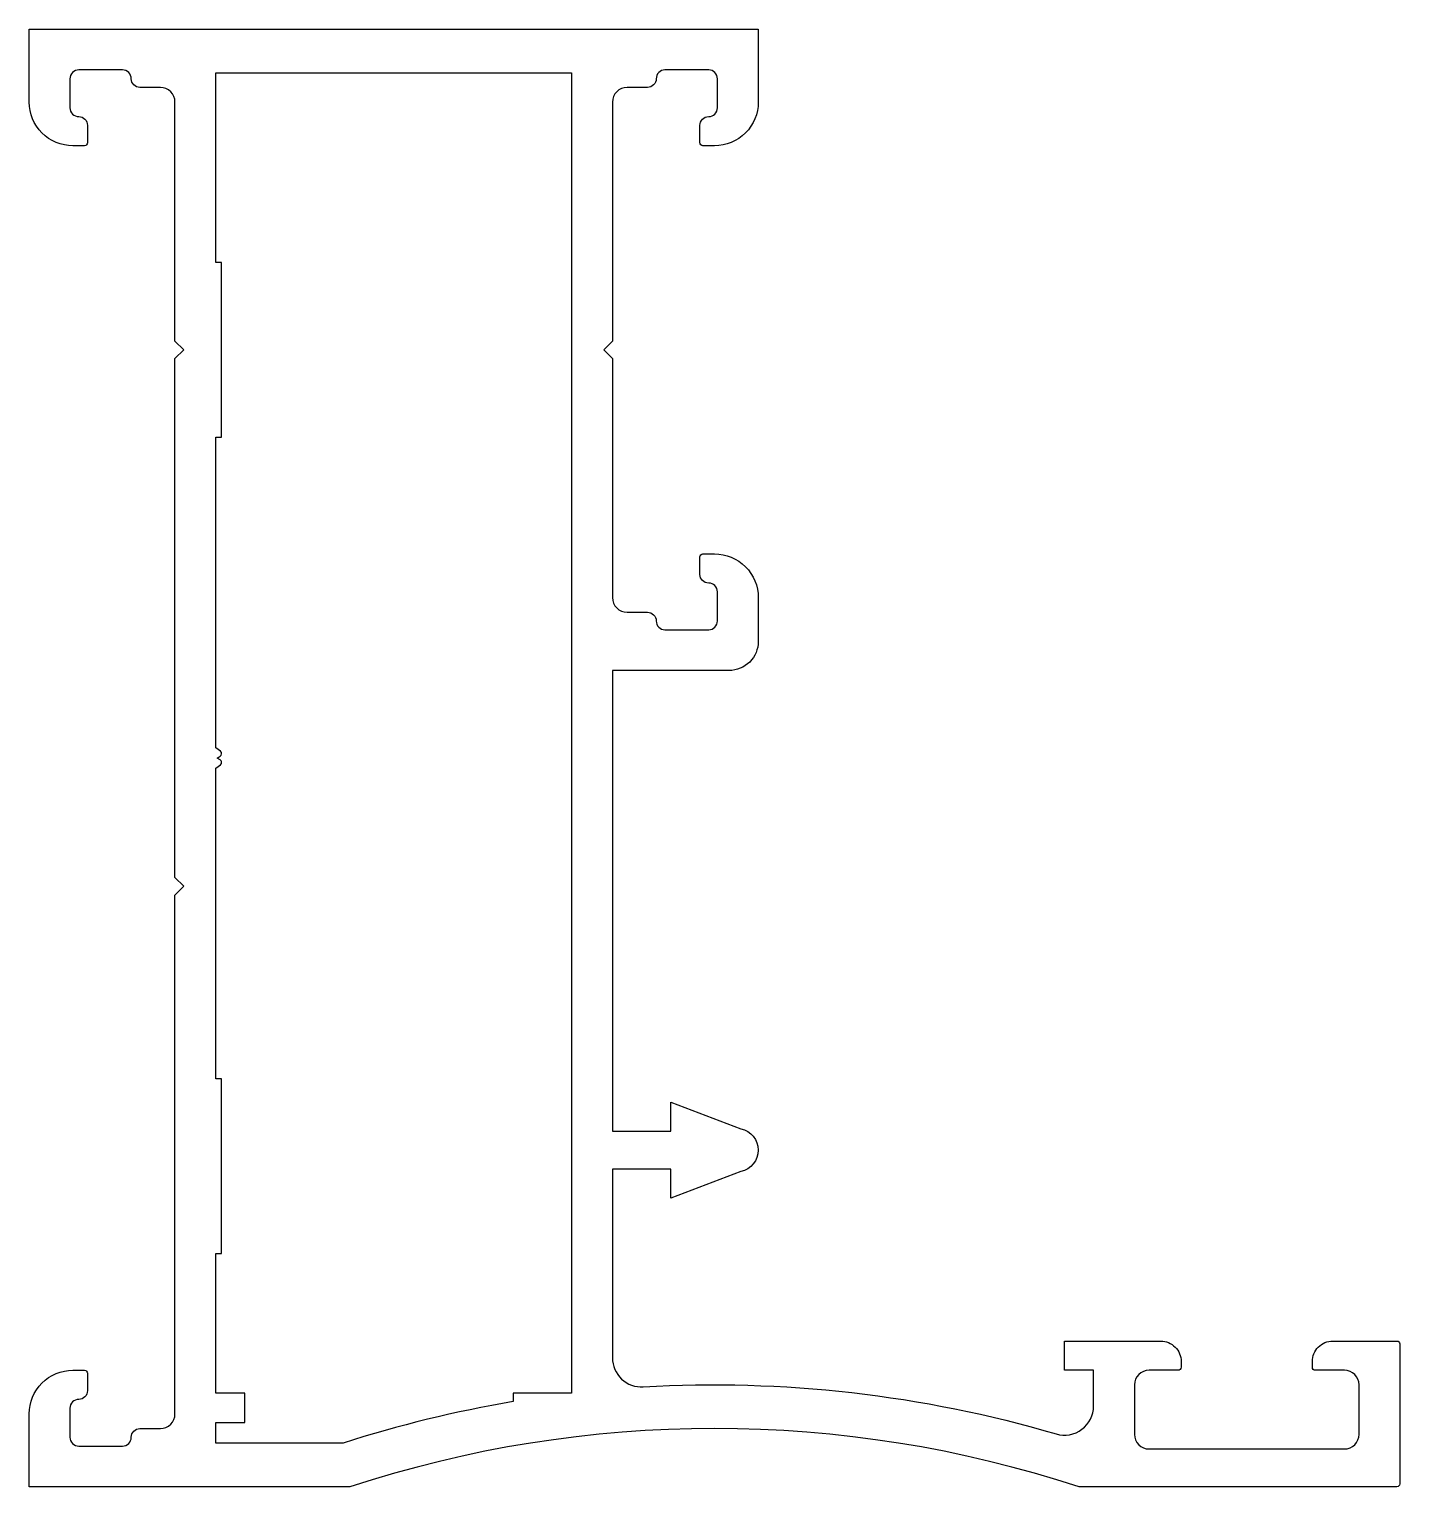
# Model space of a CAD drawing. Extents: x 845.3 to 892.3, y -37.7 to 12.3.
import ezdxf

# ---------------------------------------------------------------- set-up
doc = ezdxf.new("R2010")
doc.units = 0
doc.header["$LTSCALE"] = 15
doc.layers.get('0').update_dxf_attribs({"linetype": 'CONTINUOUS'})

msp = doc.modelspace()

# ---------------------------------------------------------------- linework, layer by layer
at = {"color": 0, "ltscale": 5}
for points in [[(845.345, 12.348), (870.345, 12.348), (870.345, 9.848, -0.414214), (868.845, 8.348), (868.445, 8.348, -0.414214), (868.345, 8.448), (868.345, 9.048, -0.414214), (868.645, 9.348, 0.414214), (868.945, 9.648), (868.945, 10.648, 0.414214), (868.645, 10.948), (867.145, 10.948, 0.414214), (866.845, 10.648, -0.414214), (866.545, 10.348), (865.845, 10.348, 0.414214), (865.345, 9.848), (865.345, 1.648), (865.045, 1.348), (865.345, 1.048), (865.345, -7.152, 0.414214), (865.845, -7.652), (866.545, -7.652, -0.414214), (866.845, -7.952, 0.414214), (867.145, -8.252), (868.645, -8.252, 0.414214), (868.945, -7.952), (868.945, -6.952, 0.414214), (868.645, -6.652, -0.414214), (868.345, -6.352), (868.345, -5.752, -0.414214), (868.445, -5.652), (868.845, -5.652, -0.414214), (870.345, -7.152), (870.345, -8.652, -0.414214), (869.345, -9.652), (865.345, -9.652), (865.345, -25.452), (867.345, -25.452), (867.345, -24.452), (869.747, -25.367, -0.813412), (869.747, -26.836), (867.345, -27.752), (867.345, -26.752), (865.345, -26.752), (865.345, -33.225, 0.431534), (866.403, -34.224, -0.08636), (880.563, -35.838, 0.500631), (881.845, -34.878), (881.845, -33.652), (880.845, -33.652), (880.845, -32.652), (884.145, -32.652, -0.414214), (884.845, -33.352), (884.845, -33.552, -0.414214), (884.745, -33.652), (883.745, -33.652, 0.414214), (883.245, -34.152), (883.245, -35.852, 0.414214), (883.745, -36.352), (890.445, -36.352, 0.414214), (890.945, -35.852), (890.945, -34.152, 0.414214), (890.445, -33.652), (889.445, -33.652, -0.414214), (889.345, -33.552), (889.345, -33.352, -0.414214), (890.045, -32.652), (892.245, -32.652, -0.414214), (892.345, -32.752), (892.345, -37.552, -0.414214), (892.245, -37.652), (881.345, -37.652, 0.16), (856.345, -37.652), (845.345, -37.652), (845.345, -35.152, -0.414214), (846.845, -33.652), (847.245, -33.652, -0.414214), (847.345, -33.752), (847.345, -34.352, -0.414214), (847.045, -34.652, 0.414214), (846.745, -34.952), (846.745, -35.952, 0.414214), (847.045, -36.252), (848.545, -36.252, 0.414214), (848.845, -35.952, -0.414214), (849.145, -35.652), (849.845, -35.652, 0.414214), (850.345, -35.152), (850.345, -17.352), (850.645, -17.052), (850.345, -16.752), (850.345, 1.048), (850.645, 1.348), (850.345, 1.648), (850.345, 9.848, 0.414214), (849.845, 10.348), (849.145, 10.348, -0.414214), (848.845, 10.648, 0.414214), (848.545, 10.948), (847.045, 10.948, 0.414214), (846.745, 10.648), (846.745, 9.648, 0.414214), (847.045, 9.348, -0.414214), (847.345, 9.048), (847.345, 8.448, -0.414214), (847.245, 8.348), (846.845, 8.348, -0.414214), (845.345, 9.848)], [(856.107, -36.152), (851.745, -36.152), (851.745, -35.442), (852.745, -35.442), (852.745, -34.442), (851.745, -34.442), (851.745, -29.652), (851.945, -29.652), (851.945, -23.652), (851.745, -23.652), (851.745, -13.002), (851.905, -12.882, 0.524993), (851.898, -12.717), (851.795, -12.652), (851.898, -12.586, 0.524993), (851.905, -12.422), (851.745, -12.302), (851.745, -1.652), (851.945, -1.652), (851.945, 4.348), (851.745, 4.348), (851.745, 10.848), (863.945, 10.848), (863.945, -34.442), (861.945, -34.442), (861.945, -34.729, 0.03619)]]:
    msp.add_lwpolyline(points, format="xyb", close=True, dxfattribs=at)

doc.saveas('drawing.dxf')
